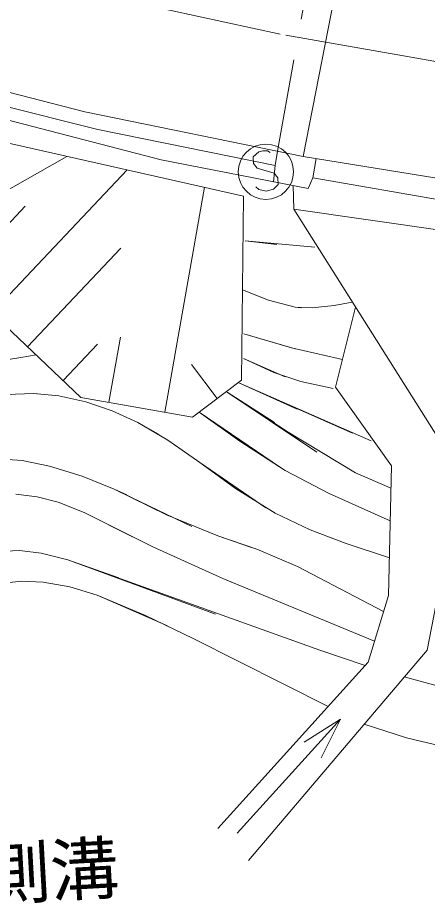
# Model space of a CAD drawing. Units: millimetres, scale not verified. Extents: x 10000 to 170000, y 5000 to 95000.
# Drawn here: x 54365 to 58070, y 56357 to 64380 of the extents above; entities that cross this region are included whole.
import ezdxf
from ezdxf.enums import TextEntityAlignment as Align

# ---------------------------------------------------------------- set-up
doc = ezdxf.new("R2010")
doc.units = ezdxf.units.MM
doc.header["$LTSCALE"] = 250
doc.linetypes.add('DASHED', pattern=[7.5, 6, -1.5])
doc.linetypes.add('LONG_DASHED_DOTTED', pattern=[15.25, 12, -1.5, 0.25, -1.5])
for name, color, linetype, lineweight in [('M-BGD', 7, 'Continuous', 13), ('M-BMK', 2, 'LONG_DASHED_DOTTED', 13), ('M-STR-HTXT', 7, 'Continuous', 13)]:
    doc.layers.add(name, color=color, linetype=linetype, lineweight=lineweight)
doc.styles.add('ＭＳ ゴシック', font='')
doc.styles.get('ＭＳ ゴシック').set_extended_font_data('MS Gothic')

msp = doc.modelspace()

# ---------------------------------------------------------------- linework, layer by layer
at = {"layer": 'M-BGD', "linetype": 'DASHED'}
for p, q in [((57196, 65843.1), (56714.8, 63172.4)), ((56946.6, 63125.1), (57473.3, 65799.3))]:
    msp.add_line(p, q, dxfattribs=at)
at = {"layer": 'M-BGD'}
for p, q in [((52058.5, 64277), (54973.7, 63527.7)), ((52490.1, 64020.9), (55090.8, 63369.6)), ((53246.1, 63722.3), (55661.5, 63095.7)), ((56406.4, 62767.6), (53276.9, 63470.1)), ((54973.7, 63527.7), (56946.6, 63125.1)), ((55090.8, 63369.6), (56693.8, 63043.3)), ((56545.1, 63166.8), (56494.1, 63123.2)), ((56583.9, 63176.5), (56545.1, 63166.8)), ((56625.1, 63176.5), (56583.9, 63176.5)), ((56649.3, 63161.9), (56625.1, 63176.5)), ((56693.8, 63043.3), (56714.8, 63172.4)), ((53520.5, 62393.3), (54809.7, 63126)), ((55661.5, 63095.7), (56994.3, 62835.9)), ((56494.1, 63123.2), (56498.9, 63062.5)), ((56498.9, 63062.5), (56530.4, 63018.9)), ((56946.6, 63125.1), (59611.7, 62696.1)), ((57034.6, 62931.1), (57066.3, 63105.9)), ((54131.6, 61711.2), (55354.8, 63003.7)), ((56530.4, 63018.9), (56685.6, 62975.1)), ((56693.8, 63043.3), (56678.9, 62897.3)), ((56685.6, 62975.1), (56717.1, 62931.4)), ((56717.1, 62931.4), (56721.9, 62870.8)), ((56994.3, 62835.9), (57034.6, 62931.1)), ((57034.6, 62931.1), (59162.5, 62561.8)), ((55695.1, 60814.7), (56053.8, 62846.8)), ((56547.3, 62827.2), (56520.6, 62851.5)), ((56612.8, 62812.7), (56547.3, 62827.2)), ((56680.7, 62829.6), (56612.8, 62812.7)), ((56721.9, 62870.8), (56680.7, 62829.6)), ((56862, 62648.8), (56856.4, 62862.7)), ((56390.1, 61104), (56406.4, 62767.6)), ((53809.2, 62016.4), (54434.1, 62676.6)), ((58963.9, 62350), (56862, 62648.8)), ((56862, 62648.8), (58376.5, 60252.1)), ((56423, 62362.9), (57052.8, 62306.4)), ((56423, 62362.9), (56709.8, 62330.6)), ((54454, 61406.1), (55296.9, 62296.8)), ((53648, 62168.9), (54937.5, 60948.4)), ((56398.1, 61920.1), (56635.2, 61825.6)), ((56398.1, 61920.1), (56635.2, 61825.6)), ((56635.2, 61825.6), (56875.5, 61764.3)), ((56635.2, 61825.6), (56875.5, 61764.3)), ((57027.9, 61756.7), (57226.6, 61778.4)), ((57226.6, 61778.4), (57392.1, 61809.9)), ((56875.5, 61764.3), (56929.7, 61758.5)), ((56875.5, 61764.3), (57027.9, 61756.7)), ((57422.3, 61762.1), (57240.1, 61041)), ((55190, 60903.9), (55294, 61493)), ((56409.7, 61523.3), (56874.7, 61386.9)), ((56409.7, 61523.3), (56841.2, 61395.6)), ((54776.3, 61101), (55088, 61430.3)), ((56841.2, 61395.6), (57264.7, 61298)), ((53988.3, 61239.8), (54392.6, 61309.9)), ((54392.6, 61309.9), (54532.9, 61331.2)), ((56408.4, 61299.3), (56784.3, 61134.6)), ((56408.4, 61299.3), (56681.3, 61173.4)), ((57264.7, 61298), (57299.5, 61290.6)), ((56168.8, 60937.1), (55937, 61244.3)), ((56681.3, 61173.4), (56927.7, 61091.9)), ((55947.6, 60770.1), (56390.1, 61104)), ((56365, 61080.9), (56894.2, 60841.4)), ((56365, 61080.9), (57392.9, 60623.5)), ((56365, 61080.9), (57564.1, 60554.4)), ((56927.7, 61091.9), (57220.3, 61028.2)), ((54260.1, 60974.5), (54511.1, 60981.8)), ((54260.1, 60974.5), (54511.1, 60981.8)), ((54260.1, 60974.5), (54511.1, 60981.8)), ((54511.1, 60981.8), (54736, 60961.3)), ((54511.1, 60981.8), (54536.9, 60980.6)), ((54511.1, 60981.8), (54736, 60961.3)), ((56258.6, 60996), (56689.2, 60721.2)), ((56258.6, 60996), (57070.3, 60454.2)), ((56258.6, 60996), (56811.5, 60633.9)), ((57240.1, 61041), (57748.2, 60328.5)), ((54736, 60961.3), (54981.4, 60908)), ((54736, 60961.3), (54981.4, 60908)), ((54937.5, 60948.4), (55947.6, 60770.1)), ((54981.4, 60908), (55220.9, 60826.4)), ((54981.4, 60908), (55220.9, 60826.4)), ((55220.9, 60826.4), (55452.1, 60720.6)), ((55220.9, 60826.4), (55452.1, 60720.6)), ((56007.8, 60815.6), (56741.2, 60312.9)), ((56007.8, 60815.6), (56373.3, 60551.4)), ((55452.1, 60720.6), (55639.1, 60615.8)), ((55452.1, 60720.6), (55724.8, 60562)), ((56811.5, 60633.9), (57422.5, 60266.4)), ((55724.8, 60562), (56013.7, 60360.2)), ((56373.3, 60551.4), (56784.3, 60287.8)), ((54156.4, 60395.4), (54404, 60376.4)), ((54404, 60376.4), (54653.2, 60326.7)), ((56013.7, 60360.2), (56336.6, 60124.6)), ((56013.7, 60360.2), (56608.7, 59948.4)), ((57748.2, 60328.5), (57719.5, 59157.9)), ((54653.2, 60326.7), (54949.8, 60235.1)), ((54653.2, 60326.7), (54949.8, 60235.1)), ((54653.2, 60326.7), (54949.8, 60235.1)), ((54653.2, 60326.7), (54949.8, 60235.1)), ((56784.3, 60287.8), (57182.8, 60080.5)), ((57422.5, 60266.4), (57734.4, 60130.1)), ((58376.5, 60252.1), (58068.2, 58664.2)), ((54949.8, 60235.1), (55238.3, 60118.1)), ((54949.8, 60235.1), (55238.3, 60118.1)), ((54949.8, 60235.1), (55238.3, 60118.1)), ((54949.8, 60235.1), (55238.3, 60118.1)), ((55238.3, 60118.1), (55940.8, 59782)), ((55238.3, 60118.1), (55710.6, 59887.3)), ((55238.3, 60118.1), (55710.6, 59887.3)), ((55238.3, 60118.1), (55350.9, 60066.2)), ((56336.6, 60124.6), (56695.1, 59900.2)), ((54348, 60071.8), (54541, 60050.3)), ((54348, 60071.8), (54541, 60050.3)), ((54541, 60050.3), (54731.5, 59999.4)), ((54541, 60050.3), (54731.5, 59999.4)), ((57182.8, 60080.5), (57593.9, 59895)), ((54731.5, 59999.4), (54966.4, 59906)), ((54731.5, 59999.4), (54966.4, 59906)), ((54966.4, 59906), (55403.9, 59687.8)), ((54966.4, 59906), (55586.4, 59597.6)), ((54966.4, 59906), (55586.4, 59597.6)), ((55710.6, 59887.3), (56174.7, 59695.8)), ((55710.6, 59887.3), (56174.7, 59695.8)), ((56695.1, 59900.2), (57009.6, 59752.1)), ((57593.9, 59895), (57736.1, 59833.5)), ((56174.7, 59695.8), (56480, 59591.8)), ((56174.7, 59695.8), (56527, 59574.5)), ((57009.6, 59752.1), (57337.9, 59627.6)), ((57337.9, 59627.6), (57727.8, 59498.4)), ((54164.8, 59555.6), (54382.8, 59563.3)), ((54164.8, 59555.6), (54382.8, 59563.3)), ((54382.8, 59563.3), (54576.7, 59539.9)), ((54382.8, 59563.3), (54576.7, 59539.9)), ((54576.7, 59539.9), (54819.7, 59480.6)), ((54576.7, 59539.9), (54819.7, 59480.6)), ((55586.4, 59597.6), (56222.3, 59310.9)), ((55586.4, 59597.6), (56222.3, 59310.9)), ((56527, 59574.5), (56895.2, 59419.1)), ((54819.7, 59480.6), (56154.2, 58988.7)), ((54819.7, 59480.6), (57097.8, 58661.7)), ((54819.7, 59480.6), (55279.6, 59317.4)), ((56895.2, 59419.1), (57674.8, 59012.3)), ((54211.2, 59264.8), (54400.9, 59286.8)), ((54400.9, 59286.8), (54594, 59279.2)), ((56222.3, 59310.9), (56329.7, 59265.2)), ((56222.3, 59310.9), (57592.6, 58744.3)), ((54594, 59279.2), (54838.2, 59235)), ((54838.2, 59235), (55083.8, 59160.2)), ((55083.8, 59160.2), (55718.8, 58883.1)), ((55083.8, 59160.2), (55522.6, 58976.5)), ((57719.5, 59157.9), (57534.4, 58554.2)), ((55522.6, 58976.5), (55952.6, 58769.3)), ((55952.6, 58769.3), (57173.5, 58154.9)), ((58068.2, 58664.2), (56452.5, 56761.1)), ((57097.8, 58661.7), (57507.8, 58524.7)), ((57534.4, 58554.2), (56175, 57050)), ((57862.1, 58421.4), (58395.7, 58278.6)), ((57862.1, 58421.4), (58395.7, 58278.6)), ((57285.5, 58038), (56349.4, 57009.7)), ((56955.5, 57831.4), (57285.5, 58038)), ((57285.5, 58038), (57110.7, 57690)), ((57498.8, 57993.5), (57882, 57872.1)), ((57498.8, 57993.5), (57882, 57872.1)), ((57498.8, 57993.5), (57882, 57872.1)), ((57882, 57872.1), (58318.5, 57765.2)), ((57882, 57872.1), (58318.5, 57765.2)), ((57882, 57872.1), (58318.5, 57765.2))]:
    msp.add_line(p, q, dxfattribs=at)
msp.add_circle((56610.4, 62987.3), 250, dxfattribs=at)
at = {"layer": 'M-BMK'}
for p, q in [((53808.8, 64868.3), (56789.8, 64220.8)), ((56789.8, 64220.8), (59029.3, 63829.7))]:
    msp.add_line(p, q, dxfattribs=at)

# ---------------------------------------------------------------- texts
at = {"layer": 'M-STR-HTXT', "style": 'ＭＳ ゴシック'}
msp.add_text('側溝', height=458.2, rotation=3.2, dxfattribs=at).set_placement((54053.5, 56264.7), align=Align.BOTTOM_LEFT)

doc.saveas('drawing.dxf')
